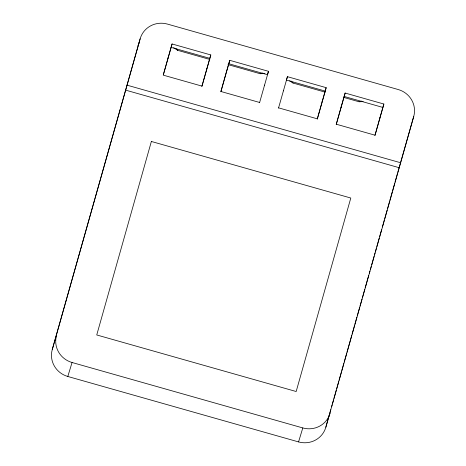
<?xml version="1.0" encoding="UTF-8"?>
<svg xmlns="http://www.w3.org/2000/svg" width="466" height="466" viewBox="0 0 466 466"><rect width="100%" height="100%" fill="white"/><g stroke="black" fill="none" stroke-linecap="round" stroke-linejoin="round"><path stroke-width="0.7" d="M52.25 349.611L140.155 38.8A22.269 21.599 16.9 0 1 167.445 24.086L398.191 89.524A22.269 21.599 16.9 0 1 413.75 116.389L325.845 427.2A22.269 21.599 16.9 0 1 298.555 441.914L67.809 376.476A22.269 21.599 16.9 0 1 52.25 349.611L140.155 38.8M163.316 74.741L172.07 43.961L210.801 54.947L201.999 86.128L163.269 75.148L172.07 43.961M201.86 86.408L210.801 54.947M220.814 91.785L225.8 74.111M225.87 73.838L229.755 60.324L268.492 71.31L259.545 102.765M229.755 60.324L220.954 91.505L259.684 102.491M278.499 108.141L287.446 76.68L326.177 87.666L317.369 118.847L278.639 107.867M317.23 119.127L326.177 87.666M336.184 124.504L345.131 93.043L383.862 104.029L375.06 135.21L336.324 124.224L345.131 93.043M374.914 135.484L383.862 104.029M325.845 427.2L330.79 409.701M331.576 406.9L332.171 404.803M332.567 403.399L333.557 399.898M333.953 398.5L336.324 390.1M336.72 388.696L337.308 386.599M337.704 385.201L338.695 381.701M339.091 380.297L341.462 371.897M341.858 370.499L343.832 363.497M344.228 362.099L346.599 353.694M346.995 352.296L351.737 335.497M352.133 334.093L354.504 325.693M354.9 324.295L356.88 317.294M357.271 315.896L359.647 307.49M360.037 306.092L362.018 299.09M362.414 297.692L364.785 289.293M365.181 287.889L368.734 275.29M369.328 273.187L369.922 271.09M370.319 269.692L371.309 266.191M371.699 264.787L374.076 256.387M374.466 254.989L375.06 252.887M375.456 251.489L376.446 247.988M376.843 246.59L379.213 238.184M379.609 236.786L381.584 229.785M382.376 226.983L384.351 219.987M384.747 218.583L387.118 210.183M387.514 208.785L389.489 201.784M389.885 200.386L392.255 191.98M392.652 190.582L394.626 183.581M395.022 182.183L397.393 173.783M397.789 172.379L413.75 116.389M67.809 376.476L72.055 362.501A22.269 21.599 16.9 0 1 56.497 335.637M167.993 58.151L168.115 57.755M206.723 69.137L206.846 68.735M268.492 71.31L267.461 74.7L228.724 63.72M264.408 85.494L264.531 85.097M287.446 76.68L286.409 80.076L325.146 91.062M283.363 90.87L283.485 90.474M322.099 101.856L322.216 101.454M341.048 107.232L341.17 106.831M379.784 118.213L379.907 117.816M298.555 441.914L302.801 427.939A22.269 21.599 16.9 0 0 330.091 413.226M228.002 64.599L260.127 73.71L262.853 73.069M343.751 97.429L359.012 101.757L361.744 101.11M260.127 73.71L264.938 73.57M359.012 101.757L363.142 101.635M171.039 47.357L209.77 58.343M344.1 96.439L382.831 107.419M173.661 47.683L177.715 50.34L209.84 59.45M289.607 80.781L293.091 83.059L325.012 92.117M127.061 85.173L400.655 162.762M125.797 90.177L399.391 167.766M72.055 362.501L302.801 427.939M291.11 81.078L293.091 83.059M176.23 48.854L177.715 50.34M138.029 45.785A22.269 21.599 16.9 0 1 139.584 41.847M151.368 141.472L96.742 334.961L296.172 391.516L350.799 198.027L151.368 141.472"/></g></svg>
